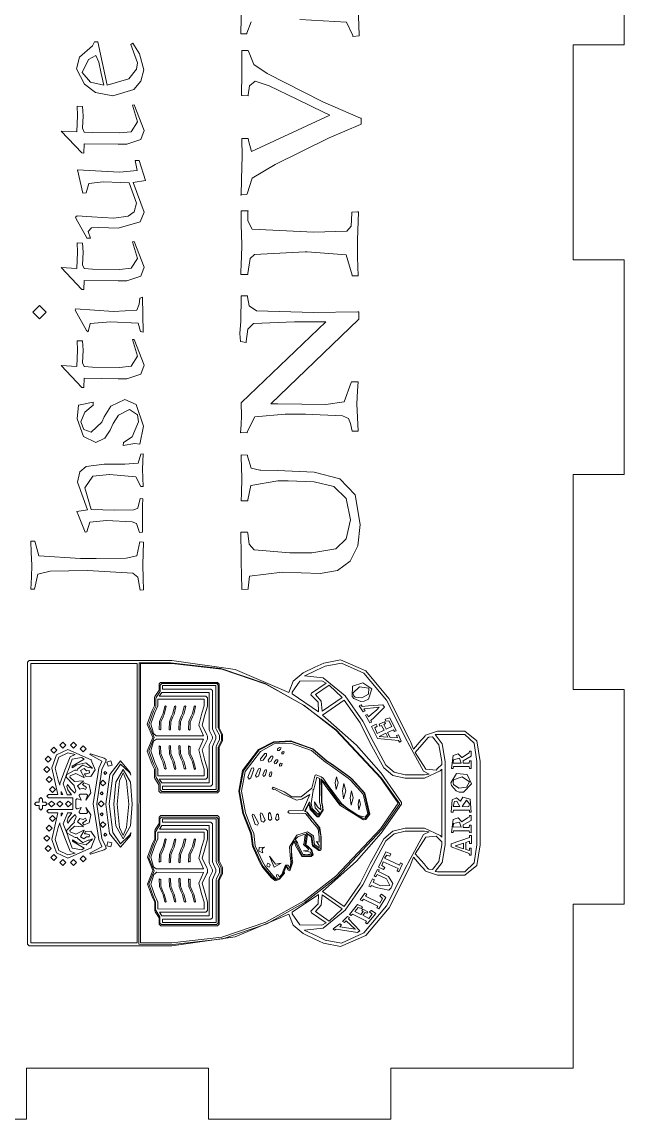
# Model space of a CAD drawing. Header units: millimetres. Extents: x 0 to 610, y 0 to 514.
# Drawn here: x 50.2 to 85.6, y 113.7 to 178.2 of the extents above; entities that cross this region are included whole.
import ezdxf

# ---------------------------------------------------------------- set-up
doc = ezdxf.new("R2010")
doc.units = ezdxf.units.MM
doc.header["$LTSCALE"] = 0.05
doc.layers.get('0').update_dxf_attribs({"plot": 0})
doc.layers.add('CUT', color=1, linetype='Continuous', lineweight=0)
doc.layers.add('ETCH', color=5, linetype='Continuous', lineweight=0)

# ---------------------------------------------------------------- blocks, each defined once
blk = doc.blocks.new('left_outer')
blk.add_lwpolyline([(45.857, 240), (35.143, 240), (35.143, 237), (24.429, 237), (24.429, 240), (13.714, 240), (13.714, 237), (3, 237), (3, 227.368), (0, 227.368), (0, 214.737), (3, 214.737), (3, 202.105), (0, 202.105), (0, 189.474), (3, 189.474), (3, 176.842), (0, 176.842), (0, 164.211)])

msp = doc.modelspace()

# ---------------------------------------------------------------- linework, layer by layer
at = {"layer": 'ETCH'}
for points in [[(66.541, 178.383), (69.303, 178.23), (69.66, 177.428), (69.666, 177.371), (70.048, 177.422), (70.042, 177.479), (69.94, 180.209)], [(63.137, 179.98), (63.086, 177.587), (63.086, 177.53), (63.429, 177.53), (63.436, 177.575), (63.684, 178.243)], [(55.22, 174.52), (56.499, 174.882), (56.945, 175.45), (57.008, 175.837), (56.613, 176.9), (56.734, 176.995), (57.131, 176.355), (57.371, 175.423), (57.208, 174.742), (56.786, 174.262), (55.557, 173.883), (54.537, 174.095), (53.88, 174.581), (53.425, 175.474), (53.591, 176.164), (54.354, 176.83), (54.475, 177.059), (54.666, 177.072), (55.22, 174.52), (55.22, 174.52)], [(54.876, 175.195), (54.723, 175.863), (54.558, 176.27), (54.114, 176.023), (53.756, 175.265), (54.242, 174.685), (55.028, 174.526), (54.876, 175.195), (54.876, 175.195)], [(63.143, 168.06), (63.442, 168.079), (63.449, 168.124), (63.743, 169.05), (65.097, 169.842), (68.241, 171.402), (68.272, 171.415), (70.118, 172.21), (70.163, 172.223), (70.163, 172.567), (70.124, 172.58), (67.897, 173.528), (64.639, 175.208), (63.85, 175.728), (63.525, 176.519), (63.518, 176.564), (63.143, 176.564), (63.143, 176.507), (63.143, 175.228), (63.111, 173.91), (63.162, 173.904), (63.519, 173.885), (63.512, 173.942), (63.581, 174.475), (63.926, 174.751), (64.683, 174.503), (64.74, 174.477), (66.376, 173.688), (67.935, 172.925), (68.324, 172.747), (63.703, 170.608), (63.544, 171.194), (63.519, 171.372), (63.143, 171.372), (63.15, 170.309), (63.143, 169.737), (63.092, 168.114), (63.086, 168.044), (63.143, 168.06), (63.143, 168.06)], [(53.877, 171.07), (53.846, 170.523), (53.725, 170.536), (52.515, 171.821), (53.438, 171.77), (53.477, 172.731), (53.464, 173.279), (53.775, 173.266), (53.807, 172.718), (53.775, 171.98), (53.872, 171.762), (54.361, 171.726), (55.945, 171.707), (56.629, 171.779), (57.002, 172.363), (56.709, 173.343), (56.811, 173.362), (57.39, 171.847), (57.192, 171.312), (56.378, 171.045), (55.869, 171.045), (53.877, 171.07), (53.877, 171.07)], [(54.024, 165.534), (53.394, 166.66), (53.356, 166.762), (53.451, 166.832), (54.323, 166.768), (55.608, 166.705), (56.46, 166.813), (56.805, 167.07), (56.945, 167.57), (56.518, 168.779), (56.022, 168.792), (54.978, 168.824), (54.143, 168.725), (53.985, 168.188), (53.794, 168.175), (53.482, 169.53), (55.945, 169.409), (56.989, 169.504), (56.868, 170.084), (57.097, 170.084), (57.472, 168.919), (56.753, 168.786), (57.39, 167.055), (57.155, 166.475), (55.875, 166.1), (54.729, 166.139), (54.3, 166.123), (54.099, 165.916), (54.233, 165.527), (54.023, 165.527), (54.023, 165.534), (54.024, 165.534)], [(63.143, 163.383), (63.487, 163.383), (63.487, 163.44), (63.63, 164.316), (63.888, 164.566), (66.859, 164.719), (66.981, 164.719), (69.271, 164.535), (69.628, 163.351), (69.634, 163.3), (69.985, 163.3), (69.946, 164.394), (69.946, 165.399), (69.997, 167.073), (69.934, 167.067), (69.61, 167.042), (69.61, 166.99), (69.567, 166.222), (69.311, 165.941), (67.376, 165.877), (63.742, 166.043), (63.502, 166.547), (63.5, 167.061), (63.506, 167.124), (63.099, 167.124), (63.099, 166.304), (63.131, 165.146), (63.112, 164.382), (63.099, 164.057), (63.08, 163.453), (63.08, 163.389), (63.144, 163.389), (63.144, 163.383), (63.143, 163.383)], [(53.877, 163.039), (53.846, 162.492), (53.725, 162.505), (52.515, 163.79), (53.438, 163.739), (53.477, 164.7), (53.464, 165.248), (53.775, 165.235), (53.807, 164.687), (53.775, 163.949), (53.872, 163.731), (54.361, 163.694), (55.945, 163.676), (56.629, 163.748), (57.002, 164.331), (56.709, 165.311), (56.811, 165.33), (57.39, 163.815), (57.192, 163.281), (56.378, 163.013), (55.869, 163.013), (53.877, 163.039), (53.877, 163.039)], [(57.186, 160.022), (57.034, 160.512), (55.424, 160.607), (54.215, 160.493), (54.1, 160.003), (53.998, 160.092), (53.33, 161.283), (53.349, 161.372), (55.589, 161.206), (56.958, 161.289), (57.111, 161.633), (57.142, 161.989), (57.289, 162.053), (57.34, 159.997), (57.186, 160.022), (57.186, 160.022)], [(63.029, 159.914), (63.08, 160.64), (63.099, 162.078), (63.099, 162.135), (63.468, 162.135), (63.468, 162.078), (63.564, 161.54), (64.009, 161.244), (67.357, 161.155), (69.959, 161.187), (70.023, 161.193), (70.029, 160.748), (70.004, 160.729), (64.849, 155.784), (65.25, 155.771), (68.088, 155.74), (69.165, 155.886), (69.577, 157.025), (69.584, 157.076), (69.915, 157.076), (69.978, 157.07), (69.94, 156.535), (69.908, 155.771), (69.978, 154.167), (69.666, 154.167), (69.621, 154.174), (69.526, 154.619), (69.42, 154.916), (69.055, 155.065), (66.879, 155.167), (65.689, 155.18), (63.911, 155.022), (63.461, 154.123), (63.455, 154.079), (63.124, 154.085), (63.06, 154.072), (63.099, 154.562), (63.112, 155.072), (63.099, 155.835), (63.117, 155.854), (68.082, 160.608), (66.243, 160.595), (63.823, 160.504), (63.49, 160.177), (63.398, 159.443), (63.398, 159.38), (63.054, 159.449), (63.029, 159.914), (63.029, 159.914)], [(50.848, 161.168), (51.243, 161.556), (51.638, 161.168), (51.243, 160.773), (50.848, 161.168), (50.848, 161.168)], [(53.877, 157.28), (53.846, 156.732), (53.725, 156.745), (52.515, 158.031), (53.438, 157.979), (53.477, 158.941), (53.464, 159.488), (53.775, 159.475), (53.807, 158.928), (53.775, 158.189), (53.872, 157.971), (54.361, 157.935), (55.945, 157.916), (56.629, 157.988), (57.002, 158.572), (56.709, 159.552), (56.811, 159.57), (57.39, 158.056), (57.192, 157.521), (56.378, 157.254), (55.869, 157.254), (53.877, 157.28), (53.877, 157.28)], [(56.181, 153.506), (56.684, 153.837), (57.072, 154.722), (56.998, 155.136), (56.524, 155.441), (55.882, 155.115), (55.569, 154.626), (55.398, 154.238), (55.084, 153.755), (54.545, 153.506), (53.829, 153.865), (53.457, 154.887), (53.527, 155.702), (54.393, 155.867), (54.393, 155.696), (53.899, 155.294), (53.673, 154.716), (53.839, 154.277), (54.272, 154.111), (54.901, 154.697), (55.048, 155.009), (55.445, 155.65), (56.257, 156.033), (56.925, 155.741), (57.351, 154.474), (57.142, 153.411), (56.849, 153.45), (56.168, 153.328), (56.181, 153.506), (56.181, 153.506)], [(55.646, 149.528), (56.792, 149.547), (57.03, 149.65), (57.167, 150.215), (57.32, 150.196), (57.301, 149.808), (57.289, 149.343), (57.289, 148.229), (57.123, 148.216), (56.948, 148.737), (56.696, 148.846), (55.182, 148.916), (54.205, 148.813), (54.017, 148.248), (53.928, 148.235), (53.533, 149.209), (53.431, 149.438), (54.068, 149.552), (53.482, 151.175), (53.619, 151.786), (53.978, 152.1), (55.048, 152.232), (56.257, 152.232), (57.039, 152.295), (57.192, 152.817), (57.345, 152.83), (57.294, 151.939), (57.345, 150.914), (57.199, 150.914), (56.906, 151.494), (55.353, 151.627), (54.384, 151.528), (53.915, 150.838), (54.277, 149.559), (55.646, 149.528), (55.646, 149.528)], [(63.086, 148.166), (63.086, 148.223), (63.481, 148.223), (63.487, 148.166), (63.58, 147.534), (63.871, 147.186), (65.969, 147.008), (67.248, 147.008), (68.664, 147.252), (69.274, 147.83), (69.526, 148.956), (69.275, 150.22), (68.551, 150.909), (67.4, 151.196), (65.867, 151.253), (65.263, 151.253), (63.672, 150.98), (63.5, 150.139), (63.5, 150.082), (63.156, 150.082), (63.099, 150.082), (63.112, 150.496), (63.131, 151.425), (63.106, 152.634), (63.099, 152.787), (63.481, 152.762), (63.481, 152.71), (63.682, 152.003), (64.207, 151.883), (64.251, 151.883), (65.244, 151.864), (67.389, 151.763), (68.907, 151.368), (69.809, 150.423), (70.107, 148.676), (69.955, 147.432), (69.506, 146.531), (68.767, 145.984), (67.745, 145.799), (65.512, 145.882), (63.596, 145.646), (63.52, 144.94), (63.52, 144.883), (63.144, 144.858), (63.138, 144.915), (63.106, 146.481), (63.1, 146.881), (63.086, 148.166), (63.086, 148.166)], [(54.571, 146.69), (56.346, 146.709), (56.971, 146.843), (57.148, 147.67), (57.352, 147.651), (57.333, 146.989), (57.32, 146.302), (57.333, 145.5), (57.352, 144.832), (57.161, 144.819), (57.02, 145.587), (56.722, 145.83), (54.055, 145.983), (51.866, 145.932), (51.149, 145.767), (50.943, 144.876), (50.733, 144.876), (50.765, 145.595), (50.784, 146.295), (50.752, 147.033), (50.733, 147.701), (50.963, 147.701), (51.205, 146.849), (53.661, 146.683), (54.571, 146.683), (54.571, 146.69), (54.571, 146.69)], [(67.955, 140.535), (67.439, 140.293), (66.752, 139.963), (66.159, 139.472), (65.905, 138.81), (62.753, 140.157), (59.032, 140.688), (50.638, 140.688), (50.542, 140.592), (50.542, 132.301), (50.542, 132.294), (50.542, 123.995), (50.638, 123.9), (59.032, 123.9), (62.755, 124.431), (65.905, 125.777), (66.159, 125.119), (66.751, 124.631), (67.439, 124.301), (67.948, 124.059), (68.936, 123.867), (70.43, 124.51), (71.803, 126.134), (73.033, 128.583), (73.064, 128.666), (73.242, 129.118), (73.694, 128.596), (73.816, 128.45), (73.905, 128.349), (73.912, 128.336), (73.95, 128.304), (74.644, 128.062), (76.254, 128.062), (76.95, 128.631), (77.151, 129.844), (77.151, 134.745), (76.95, 135.958), (76.254, 136.527), (74.644, 136.527), (73.95, 136.285), (73.912, 136.253), (73.905, 136.24), (73.816, 136.138), (73.695, 135.992), (73.243, 135.464), (73.059, 135.916), (73.027, 135.999), (71.792, 138.45), (70.424, 140.071), (68.939, 140.726), (67.955, 140.535), (67.955, 140.535)], [(50.733, 124.091), (50.733, 140.504), (56.983, 140.504), (56.983, 124.091), (50.733, 124.091), (50.733, 124.091)], [(57.078, 124.008), (57.097, 140.555), (58.949, 140.555), (61.896, 140.22), (64.509, 139.332), (66.775, 138.067), (68.68, 136.602), (71.354, 133.775), (72.422, 132.262), (71.374, 130.755), (68.744, 127.935), (66.863, 126.473), (64.617, 125.21), (62.018, 124.324), (59.076, 123.989), (57.078, 124.008), (57.078, 124.008)], [(57.173, 124.091), (57.173, 140.504), (59.025, 140.504), (61.965, 140.172), (64.559, 139.293), (66.797, 138.042), (68.671, 136.592), (71.285, 133.794), (72.326, 132.294), (71.285, 130.796), (68.671, 127.998), (66.797, 126.548), (64.559, 125.296), (61.965, 124.416), (59.025, 124.085), (57.173, 124.085), (57.173, 124.091), (57.173, 124.091)], [(70.315, 139.937), (71.653, 138.353), (72.861, 135.947), (72.893, 135.864), (73.828, 134.171), (74.165, 134), (73.885, 133.968), (72.74, 133.968), (72.096, 134.12), (71.612, 134.537), (70.856, 135.922), (70.264, 137.124), (69.221, 138.608), (67.929, 139.657), (66.828, 139.785), (66.841, 139.791), (67.522, 140.115), (68.037, 140.357), (68.992, 140.532), (70.315, 139.937), (70.315, 139.937)], [(58.269, 139.314), (58.269, 138.939), (58.026, 138.57), (58.026, 138.57), (58.001, 138.506), (58.001, 138.023), (57.868, 137.742), (57.582, 136.947), (57.906, 136.151), (57.582, 135.362), (57.868, 134.567), (58.001, 134.286), (58.001, 133.803), (58.026, 133.739), (58.262, 133.37), (58.262, 132.995), (58.357, 132.9), (61.705, 132.9), (61.8, 132.995), (61.8, 135.573), (61.998, 135.973), (61.998, 136.33), (61.8, 136.718), (61.8, 139.296), (61.705, 139.391), (58.357, 139.391), (58.269, 139.314), (58.269, 139.314)], [(66.542, 139.467), (67.852, 139.48), (68.1, 139.352), (67.241, 138.761), (67.203, 138.665), (67.273, 138.589), (67.63, 138.226), (67.655, 137.673), (66.096, 138.716), (66.102, 138.812), (66.102, 138.818), (66.542, 139.467), (66.542, 139.467)], [(69.647, 139.167), (69.629, 138.563), (69.73, 138.448), (70.144, 138.283), (70.335, 138.302), (70.589, 138.41), (70.78, 139.021), (70.264, 139.373), (69.647, 139.167), (69.647, 139.167), (69.647, 139.167)], [(58.332, 139.225), (58.332, 138.862), (58.103, 138.5), (58.103, 138.5), (58.084, 138.443), (58.084, 137.971), (57.951, 137.698), (57.677, 136.922), (57.989, 136.151), (57.677, 135.381), (57.951, 134.605), (58.084, 134.331), (58.084, 133.86), (58.109, 133.796), (58.338, 133.44), (58.338, 133.077), (58.434, 132.982), (61.66, 132.982), (61.756, 133.077), (61.756, 135.591), (61.947, 135.986), (61.947, 136.336), (61.756, 136.718), (61.756, 139.232), (61.66, 139.328), (58.434, 139.328), (58.332, 139.225), (58.332, 139.225)], [(58.427, 133.497), (58.287, 133.713), (61.024, 133.713), (61.119, 133.808), (61.119, 134.298), (60.973, 134.808), (60.801, 135.425), (61.082, 135.985), (61.113, 136.055), (61.113, 136.15), (61.113, 136.15), (61.113, 136.15), (61.113, 136.245), (61.082, 136.315), (60.801, 136.875), (60.973, 137.493), (61.119, 138.002), (61.119, 138.492), (61.024, 138.587), (58.287, 138.587), (58.427, 138.803), (61.209, 138.803), (61.209, 136.627), (61.24, 136.557), (61.418, 136.201), (61.418, 136.105), (61.24, 135.737), (61.209, 135.667), (61.209, 133.484), (58.427, 133.497), (58.427, 133.497)], [(61.616, 139.212), (61.616, 136.692), (61.654, 136.615), (61.82, 136.303), (61.82, 136.017), (61.654, 135.693), (61.622, 135.617), (61.622, 133.097), (58.472, 133.097), (58.472, 133.294), (61.31, 133.294), (61.405, 133.389), (61.405, 135.63), (61.615, 136.088), (61.615, 136.228), (61.411, 136.673), (61.411, 138.913), (61.316, 139.008), (58.465, 139.008), (58.465, 139.206), (61.616, 139.212), (61.616, 139.212)], [(67.865, 137.704), (67.808, 138.295), (67.478, 138.677), (68.28, 139.231), (69.043, 138.511), (67.865, 137.704), (67.865, 137.704)], [(70.608, 139.065), (70.592, 138.709), (70.194, 138.486), (69.8, 138.537), (69.73, 138.607), (69.673, 138.773), (70.055, 139.141), (70.608, 139.065), (70.608, 139.065), (70.608, 139.065)], [(58.103, 136.259), (57.946, 136.384), (57.779, 136.953), (58.026, 137.634), (58.198, 138.028), (58.198, 138.41), (60.922, 138.41), (60.922, 138.016), (60.794, 137.583), (60.61, 136.882), (60.884, 136.252), (58.103, 136.259), (58.103, 136.259)], [(74.796, 134.204), (74.904, 134.305), (74.904, 130.289), (74.796, 130.391), (73.886, 130.824), (72.74, 130.824), (72.02, 130.657), (71.482, 130.205), (70.678, 128.756), (70.092, 127.566), (69.163, 126.223), (67.891, 127.101), (69.878, 128.882), (71.325, 130.529), (72.53, 132.243), (72.53, 132.338), (71.327, 134.053), (69.879, 135.699), (67.891, 137.48), (69.163, 138.359), (70.092, 137.016), (70.678, 135.825), (71.482, 134.373), (72.02, 133.924), (72.74, 133.757), (73.886, 133.757), (74.796, 134.204), (74.796, 134.204)], [(70.214, 137.99), (70.15, 138.073), (70.049, 138.022), (70.284, 137.665), (70.386, 137.716), (70.309, 137.838), (71.086, 137.927), (71.219, 137.94), (71.225, 137.94), (71.086, 137.793), (70.748, 137.501), (70.596, 137.367), (70.513, 137.501), (70.405, 137.463), (70.659, 137.017), (70.767, 137.062), (70.723, 137.157), (70.92, 137.342), (71.346, 137.755), (71.525, 137.933), (71.435, 138.08), (70.583, 138.023), (70.214, 137.99), (70.214, 137.99), (70.214, 137.99)], [(58.37, 136.654), (58.383, 137.074), (58.504, 137.373), (58.581, 137.532), (58.695, 137.971), (58.65, 138.016), (58.606, 137.971), (58.504, 137.57), (58.428, 137.411), (58.3, 137.093), (58.287, 136.634), (58.338, 136.603), (58.37, 136.654), (58.37, 136.654)], [(58.949, 136.654), (58.962, 137.074), (59.083, 137.373), (59.16, 137.532), (59.268, 137.965), (59.23, 138.01), (59.185, 137.971), (59.083, 137.564), (59.007, 137.405), (58.88, 137.087), (58.867, 136.628), (58.918, 136.597), (58.949, 136.654), (58.949, 136.654)], [(59.522, 136.654), (59.535, 137.074), (59.656, 137.373), (59.732, 137.532), (59.84, 137.971), (59.802, 138.016), (59.757, 137.971), (59.656, 137.57), (59.579, 137.411), (59.452, 137.093), (59.439, 136.634), (59.49, 136.596), (59.522, 136.654), (59.522, 136.654)], [(60.235, 137.373), (60.311, 137.532), (60.42, 137.971), (60.375, 138.016), (60.33, 137.971), (60.229, 137.57), (60.152, 137.411), (60.025, 137.093), (60.012, 136.634), (60.063, 136.596), (60.095, 136.647), (60.108, 137.067), (60.235, 137.373), (60.235, 137.373)], [(71.607, 137.112), (71.792, 137.137), (71.97, 136.806), (71.626, 136.654), (71.499, 136.927), (71.588, 136.979), (71.531, 137.087), (71.207, 136.94), (71.258, 136.832), (71.359, 136.858), (71.519, 136.59), (71.105, 136.399), (70.952, 136.718), (71.099, 136.832), (71.035, 136.94), (70.768, 136.807), (71.124, 136.094), (72.346, 135.986), (72.403, 135.891), (72.512, 135.936), (72.346, 136.311), (72.238, 136.266), (72.289, 136.139), (71.856, 136.152), (71.71, 136.457), (72.066, 136.617), (72.123, 136.502), (72.225, 136.553), (71.849, 137.317), (71.563, 137.234), (71.607, 137.112), (71.607, 137.112), (71.607, 137.112)], [(71.728, 136.17), (71.728, 136.17), (71.213, 136.215), (71.207, 136.221), (71.614, 136.412), (71.728, 136.17), (71.728, 136.17), (71.728, 136.17)], [(73.861, 135.883), (73.975, 136.023), (74.103, 136.157), (74.109, 136.163), (74.128, 136.176), (74.351, 136.195), (74.732, 135.727), (74.898, 134.744), (74.898, 134.744), (74.898, 134.744), (74.898, 134.572), (74.65, 134.33), (74.567, 134.241), (74.567, 134.241), (73.956, 134.304), (73.332, 135.284), (73.861, 135.883), (73.861, 135.883)], [(74.509, 136.329), (74.649, 136.335), (76.259, 136.335), (76.802, 135.817), (76.959, 134.751), (76.959, 129.85), (76.802, 128.783), (76.259, 128.265), (74.649, 128.265), (74.509, 128.272), (74.916, 128.815), (75.095, 129.85), (75.095, 134.751), (75.095, 134.751), (74.921, 135.786), (74.509, 136.329), (74.509, 136.329)], [(52.267, 135.406), (52.089, 135.584), (51.911, 135.406), (52.089, 135.235), (52.267, 135.406), (52.267, 135.406)], [(52.795, 135.712), (52.617, 135.89), (52.445, 135.712), (52.617, 135.534), (52.795, 135.712), (52.795, 135.712)], [(53.062, 135.705), (53.24, 135.527), (53.418, 135.705), (53.24, 135.883), (53.062, 135.705), (53.062, 135.705)], [(53.635, 135.483), (53.807, 135.305), (53.985, 135.483), (53.807, 135.661), (53.635, 135.483), (53.635, 135.483)], [(58.198, 133.91), (58.198, 134.292), (58.026, 134.687), (57.779, 135.368), (57.949, 135.937), (58.129, 136.062), (60.884, 136.062), (60.61, 135.426), (60.795, 134.732), (60.922, 134.299), (60.922, 133.904), (58.198, 133.91), (58.198, 133.91)], [(58.688, 134.331), (58.573, 134.764), (58.497, 134.923), (58.376, 135.222), (58.363, 135.642), (58.312, 135.61), (58.28, 135.661), (58.293, 135.203), (58.421, 134.885), (58.497, 134.732), (58.599, 134.325), (58.643, 134.286), (58.688, 134.331), (58.688, 134.331)], [(59.267, 134.331), (59.159, 134.764), (59.083, 134.923), (58.962, 135.222), (58.949, 135.642), (58.917, 135.693), (58.866, 135.661), (58.879, 135.203), (59.006, 134.885), (59.083, 134.725), (59.185, 134.318), (59.229, 134.28), (59.267, 134.331), (59.267, 134.331)], [(59.84, 134.331), (59.732, 134.764), (59.656, 134.923), (59.535, 135.222), (59.522, 135.642), (59.49, 135.693), (59.439, 135.661), (59.452, 135.203), (59.579, 134.885), (59.656, 134.732), (59.757, 134.325), (59.802, 134.286), (59.84, 134.331), (59.84, 134.331)], [(60.305, 134.764), (60.229, 134.923), (60.108, 135.222), (60.095, 135.642), (60.043, 135.61), (60.012, 135.661), (60.025, 135.203), (60.152, 134.885), (60.229, 134.725), (60.33, 134.318), (60.375, 134.28), (60.42, 134.325), (60.305, 134.764), (60.305, 134.764)], [(64.117, 135.451), (63.187, 134.217), (62.954, 133.003), (63.194, 131.696), (63.582, 130.697), (63.677, 130.493), (63.709, 130.225), (63.766, 129.761), (64.205, 128.806), (64.358, 128.526), (64.873, 127.928), (65.089, 127.743), (65.14, 127.737), (65.35, 127.826), (65.643, 128.183), (65.624, 128.272), (65.726, 128.526), (65.757, 128.526), (65.872, 128.361), (65.955, 128.316), (66.133, 128.851), (66.126, 128.889), (66.107, 129.022), (66.05, 129.697), (66.197, 130.027), (66.28, 129.932), (66.305, 129.799), (66.667, 129.169), (67.215, 129.163), (67.342, 129.258), (67.247, 129.538), (67.012, 129.774), (66.897, 129.85), (66.916, 129.895), (66.992, 130.467), (67.208, 130.308), (67.253, 130.003), (67.291, 129.78), (67.673, 129.506), (67.743, 129.506), (67.781, 129.525), (67.813, 129.582), (67.813, 130.218), (67.813, 130.301), (67.718, 130.849), (67.641, 130.944), (67.368, 131.281), (67.094, 131.618), (66.979, 131.765), (66.858, 131.828), (67.075, 132.235), (67.151, 131.917), (67.571, 131.484), (67.609, 131.484), (67.666, 131.484), (67.914, 131.891), (67.876, 132.177), (67.838, 132.355), (67.838, 133.622), (68.042, 133.336), (68.894, 132.178), (70.288, 131.319), (70.428, 131.338), (70.67, 131.65), (70.378, 132.888), (69.613, 133.731), (69.48, 133.852), (68.417, 134.603), (68.156, 134.768), (67.318, 135.491), (66.018, 135.952), (64.999, 135.907), (64.117, 135.451), (64.117, 135.451)], [(64.149, 135.406), (63.231, 134.193), (63.001, 132.999), (63.238, 131.709), (63.62, 130.722), (63.716, 130.525), (63.747, 130.258), (63.804, 129.799), (64.243, 128.858), (64.396, 128.577), (64.905, 127.986), (65.122, 127.808), (65.173, 127.801), (65.382, 127.891), (65.599, 128.221), (65.58, 128.311), (65.733, 128.597), (65.764, 128.597), (65.892, 128.444), (65.955, 128.393), (66.083, 128.915), (66.076, 128.953), (66.057, 129.086), (66.051, 129.754), (66.197, 130.079), (66.325, 130.015), (66.35, 129.882), (66.669, 129.239), (67.21, 129.232), (67.305, 129.322), (67.184, 129.583), (66.968, 129.767), (66.853, 129.844), (66.872, 129.895), (66.935, 130.531), (67.26, 130.353), (67.304, 130.054), (67.342, 129.831), (67.654, 129.589), (67.724, 129.589), (67.763, 129.608), (67.794, 129.665), (67.794, 130.289), (67.794, 130.372), (67.667, 130.893), (67.59, 130.989), (67.336, 131.307), (67.069, 131.613), (66.954, 131.759), (66.821, 131.829), (67.12, 132.376), (67.203, 131.988), (67.565, 131.549), (67.61, 131.53), (67.648, 131.524), (67.896, 131.925), (67.858, 132.205), (67.82, 132.383), (67.794, 133.732), (68.062, 133.446), (68.882, 132.288), (70.206, 131.429), (70.365, 131.384), (70.601, 131.69), (70.326, 132.899), (69.583, 133.726), (69.455, 133.847), (68.405, 134.585), (68.151, 134.751), (67.324, 135.462), (66.038, 135.915), (65.024, 135.859), (64.149, 135.406), (64.149, 135.406)], [(66.007, 135.833), (67.242, 135.396), (68.056, 134.707), (68.355, 134.503), (69.399, 133.771), (69.532, 133.643), (70.272, 132.828), (70.544, 131.67), (70.398, 131.473), (69.778, 131.625), (69.01, 132.268), (68.164, 133.42), (67.916, 133.764), (67.833, 133.834), (67.808, 133.847), (67.509, 133.955), (67.458, 133.942), (67.432, 133.891), (67.254, 133.172), (66.624, 132.663), (66.074, 132.67), (65.638, 132.955), (64.989, 133.241), (64.932, 133.165), (65.002, 133.108), (65.008, 133.108), (65.059, 133.114), (65.556, 132.847), (66.358, 132.478), (66.67, 132.535), (67.134, 132.802), (66.753, 131.905), (66.746, 131.867), (65.906, 131.848), (65.849, 131.772), (65.925, 131.715), (66.887, 131.683), (66.995, 131.55), (67.275, 131.206), (67.549, 130.875), (67.631, 130.774), (67.695, 130.322), (67.695, 130.232), (67.695, 130.01), (67.529, 130.035), (67.695, 129.806), (67.695, 129.673), (67.415, 129.87), (67.402, 130.01), (67.345, 130.379), (67.001, 130.614), (66.371, 130.417), (65.945, 129.723), (66.002, 128.997), (66.02, 128.889), (66.027, 128.832), (65.982, 128.489), (65.842, 128.641), (65.709, 128.648), (65.531, 128.228), (65.544, 128.177), (65.353, 127.948), (65.283, 128.075), (65.194, 128.1), (65.169, 128.011), (65.238, 127.878), (65.148, 127.865), (65.008, 127.998), (64.97, 128.036), (64.505, 128.584), (64.352, 128.864), (63.926, 129.781), (63.837, 130.525), (63.729, 130.754), (63.347, 131.728), (63.116, 132.993), (63.34, 134.159), (64.231, 135.342), (65.041, 135.779), (66.007, 135.833), (66.007, 135.833)], [(65.421, 135.463), (65.446, 135.553), (65.357, 135.571), (65.23, 135.489), (65.23, 135.387), (65.331, 135.387), (65.421, 135.463), (65.421, 135.463)], [(51.936, 134.885), (51.758, 135.056), (51.58, 134.885), (51.758, 134.707), (51.936, 134.885), (51.936, 134.885)], [(54.278, 129.678), (54.278, 129.678), (54.291, 129.685), (54.284, 129.685), (54.507, 130.271), (54.265, 130.646), (53.947, 130.627), (53.896, 130.5), (53.997, 130.487), (54.188, 130.43), (54.169, 130.309), (54.01, 130.315), (53.856, 130.19), (53.653, 130.309), (53.87, 130.684), (53.857, 130.716), (53.386, 130.468), (53.042, 130.608), (53.029, 130.697), (53.29, 130.952), (53.818, 130.907), (53.818, 130.945), (53.474, 131.206), (53.616, 131.395), (53.805, 131.339), (53.938, 131.409), (54.008, 131.301), (53.856, 131.174), (53.766, 131.123), (53.861, 131.027), (54.16, 131.136), (54.25, 131.613), (53.97, 132.033), (54.071, 131.772), (54.071, 131.753), (54.008, 131.696), (53.626, 131.696), (53.569, 131.753), (53.575, 131.778), (53.683, 132.046), (53.467, 131.969), (53.442, 131.963), (53.378, 132.026), (53.378, 132.255), (53.378, 132.484), (53.442, 132.548), (53.467, 132.541), (53.683, 132.465), (53.575, 132.739), (53.569, 132.764), (53.626, 132.828), (54.008, 132.828), (54.071, 132.764), (54.071, 132.745), (53.97, 132.478), (54.25, 132.898), (54.16, 133.375), (53.861, 133.483), (53.766, 133.388), (53.856, 133.337), (54.008, 133.21), (53.938, 133.108), (53.805, 133.178), (53.616, 133.123), (53.474, 133.311), (53.818, 133.572), (53.818, 133.61), (53.29, 133.566), (53.029, 133.82), (53.042, 133.909), (53.386, 134.049), (53.857, 133.801), (53.87, 133.833), (53.653, 134.208), (53.858, 134.329), (54.01, 134.202), (54.169, 134.208), (54.188, 134.087), (53.997, 134.03), (53.896, 134.017), (53.947, 133.89), (54.265, 133.871), (54.507, 134.247), (54.284, 134.832), (54.291, 134.832), (54.278, 134.839), (54.272, 134.839), (52.897, 135.456), (52.234, 135.147), (51.968, 134.375), (52.152, 133.598), (52.312, 132.803), (51.764, 132.803), (51.669, 132.708), (51.764, 132.613), (53.196, 132.613), (53.196, 131.925), (51.764, 131.925), (51.669, 131.83), (51.764, 131.735), (52.312, 131.735), (52.152, 130.946), (51.974, 130.15), (52.241, 129.375), (52.903, 129.062), (54.278, 129.678), (54.278, 129.678)], [(52.337, 133.656), (52.165, 134.362), (52.377, 134.999), (52.903, 135.253), (53.33, 135.158), (53.037, 135.024), (52.725, 134.242), (52.433, 133.44), (52.439, 133.357), (52.337, 133.656), (52.337, 133.656)], [(52.871, 132.804), (52.623, 133.44), (52.884, 134.134), (52.923, 134.217), (53.158, 134.879), (53.712, 134.98), (53.718, 134.98), (53.864, 134.885), (53.164, 134.465), (53.164, 134.376), (53.439, 134.552), (53.966, 134.675), (54.329, 134.369), (54.329, 134.331), (54.163, 134.407), (54.106, 134.401), (54.093, 134.395), (53.8, 134.528), (53.762, 134.528), (53.47, 134.286), (53.451, 134.222), (53.413, 134.235), (53.323, 134.242), (52.846, 133.981), (52.814, 133.822), (53.241, 133.37), (53.279, 133.363), (53.273, 133.294), (53.381, 133.013), (53.317, 132.88), (53.075, 133.116), (52.891, 133.396), (52.853, 133.275), (52.904, 133.077), (53.114, 132.791), (52.866, 132.791), (52.871, 132.804), (52.871, 132.804)], [(54.208, 135.158), (54.902, 134.769), (54.915, 134.763), (54.908, 134.75), (54.724, 134.349), (54.405, 132.255), (54.405, 132.249), (54.724, 130.155), (54.908, 129.754), (54.915, 129.741), (54.902, 129.735), (54.208, 129.346), (54.246, 129.289), (55.035, 129.557), (55.156, 129.627), (55.15, 129.722), (54.902, 130.218), (54.603, 132.242), (54.603, 132.249), (54.902, 134.279), (55.15, 134.775), (55.156, 134.865), (55.035, 134.935), (54.246, 135.202), (54.208, 135.158), (54.208, 135.158)], [(64.492, 135.215), (64.231, 134.91), (64.263, 134.776), (64.397, 134.815), (64.6, 135.107), (64.6, 135.222), (64.492, 135.215), (64.492, 135.215)], [(64.683, 134.827), (64.721, 134.712), (64.842, 134.751), (64.97, 134.954), (64.963, 135.056), (64.862, 135.05), (64.683, 134.827), (64.683, 134.827)], [(65.046, 134.7), (65.071, 134.605), (65.166, 134.63), (65.256, 134.758), (65.256, 134.847), (65.166, 134.847), (65.046, 134.7), (65.046, 134.7)], [(65.492, 135.279), (65.492, 135.19), (65.581, 135.19), (65.619, 135.234), (65.638, 135.311), (65.562, 135.329), (65.492, 135.279), (65.492, 135.279)], [(76.412, 135.19), (76.1, 134.974), (76.087, 134.974), (75.862, 135.193), (75.559, 135.107), (75.464, 134.337), (75.572, 134.331), (75.572, 134.331), (75.578, 134.445), (76.514, 134.445), (76.52, 134.331), (76.628, 134.331), (76.635, 134.331), (76.635, 134.776), (76.52, 134.776), (76.514, 134.648), (76.157, 134.648), (76.164, 134.795), (76.628, 135.062), (76.635, 135.355), (76.52, 135.355), (76.514, 135.246), (76.412, 135.19), (76.412, 135.19), (76.412, 135.19)], [(76.037, 134.655), (75.566, 134.655), (75.578, 134.846), (75.947, 134.942), (76.037, 134.655), (76.037, 134.655), (76.037, 134.655)], [(51.853, 134.28), (51.675, 134.452), (51.497, 134.28), (51.675, 134.102), (51.853, 134.28), (51.853, 134.28)], [(55.15, 132.243), (55.365, 130.51), (55.997, 129.704), (56.588, 130.398), (56.613, 130.576), (56.537, 130.423), (55.996, 129.901), (55.557, 130.572), (55.347, 132.249), (55.557, 133.927), (55.996, 134.598), (56.537, 134.095), (56.607, 133.949), (56.582, 134.108), (55.996, 134.795), (55.368, 133.975), (55.15, 132.243), (55.15, 132.243)], [(55.201, 134.712), (55.271, 134.477), (55.507, 134.54), (55.437, 134.776), (55.201, 134.712), (55.201, 134.712)], [(56.155, 134.274), (55.725, 133.521), (55.614, 132.244), (55.725, 130.963), (56.155, 130.207), (56.586, 130.961), (56.696, 132.244), (56.586, 133.521), (56.155, 134.274), (56.155, 134.274)], [(63.493, 133.822), (63.563, 133.707), (63.677, 133.777), (63.855, 134.274), (63.824, 134.382), (63.716, 134.35), (63.493, 133.822), (63.493, 133.822)], [(63.945, 133.93), (64.009, 133.822), (64.117, 133.885), (64.244, 134.261), (64.213, 134.356), (64.117, 134.324), (63.945, 133.93), (63.945, 133.93)], [(64.371, 133.955), (64.422, 133.866), (64.512, 133.917), (64.595, 134.178), (64.569, 134.267), (64.486, 134.242), (64.371, 133.955), (64.371, 133.955)], [(65.345, 134.56), (65.358, 134.47), (65.448, 134.483), (65.499, 134.553), (65.505, 134.636), (65.422, 134.643), (65.345, 134.56), (65.345, 134.56)], [(51.987, 133.688), (51.809, 133.866), (51.631, 133.688), (51.809, 133.51), (51.987, 133.688), (51.987, 133.688)], [(54.972, 133.65), (54.8, 133.478), (54.972, 133.306), (55.143, 133.478), (54.972, 133.65), (54.972, 133.65)], [(55.112, 134.159), (55.022, 134.07), (55.112, 133.98), (55.201, 134.07), (55.112, 134.159), (55.112, 134.159)], [(56.499, 132.243), (56.365, 130.868), (56.155, 130.404), (55.945, 130.868), (55.811, 132.243), (55.945, 133.618), (56.155, 134.082), (56.365, 133.616), (56.499, 132.243), (56.499, 132.243)], [(64.747, 133.93), (64.791, 133.853), (64.868, 133.898), (64.912, 134.07), (64.887, 134.146), (64.811, 134.121), (64.747, 133.93), (64.747, 133.93)], [(67.713, 132.352), (67.757, 132.154), (67.795, 131.932), (67.789, 131.906), (67.598, 132.072), (67.42, 132.365), (67.452, 132.014), (67.7, 131.741), (67.623, 131.633), (67.28, 131.989), (67.216, 132.275), (67.331, 133.046), (67.324, 133.052), (67.369, 133.122), (67.553, 133.816), (67.706, 133.752), (67.713, 132.352), (67.713, 132.352)], [(68.636, 133.484), (68.693, 133.103), (68.814, 133.484), (68.712, 133.847), (68.636, 133.484), (68.636, 133.484)], [(75.439, 133.49), (75.47, 133.338), (75.744, 133.013), (75.922, 132.95), (76.183, 132.95), (76.654, 133.433), (76.4, 133.974), (75.769, 134.038), (75.439, 133.49), (75.439, 133.49), (75.439, 133.49)], [(76.533, 133.554), (76.344, 133.231), (75.897, 133.185), (75.585, 133.395), (75.56, 133.49), (75.591, 133.668), (76.1, 133.853), (76.533, 133.554), (76.533, 133.554), (76.533, 133.554)], [(52.172, 133.109), (52, 133.281), (51.822, 133.109), (52, 132.931), (52.172, 133.109), (52.172, 133.109)], [(52.515, 132.797), (52.515, 132.975), (52.617, 132.797), (52.515, 132.797), (52.515, 132.797)], [(54.901, 132.956), (54.812, 132.867), (54.901, 132.778), (54.991, 132.867), (54.901, 132.956), (54.901, 132.956)], [(69.068, 133.013), (69.125, 132.549), (69.246, 133.013), (69.144, 133.446), (69.068, 133.013), (69.068, 133.013)], [(69.513, 132.606), (69.57, 132.173), (69.685, 132.606), (69.583, 133.013), (69.513, 132.606), (69.513, 132.606)], [(51.408, 131.976), (51.408, 132.16), (51.599, 132.16), (51.694, 132.255), (51.599, 132.351), (51.408, 132.351), (51.408, 132.535), (51.313, 132.63), (51.218, 132.535), (51.218, 132.351), (51.04, 132.351), (50.944, 132.255), (51.04, 132.16), (51.218, 132.16), (51.218, 131.976), (51.313, 131.881), (51.408, 131.976), (51.408, 131.976)], [(51.777, 132.249), (51.955, 132.071), (52.133, 132.249), (51.955, 132.421), (51.777, 132.249), (51.777, 132.249)], [(52.267, 132.249), (52.438, 132.071), (52.616, 132.249), (52.438, 132.421), (52.267, 132.249), (52.267, 132.249)], [(52.763, 132.249), (52.935, 132.071), (53.113, 132.249), (52.935, 132.421), (52.763, 132.249), (52.763, 132.249)], [(53.4, 132.256), (53.4, 132.256), (53.4, 132.256), (53.4, 132.256)], [(54.87, 132.428), (54.698, 132.257), (54.87, 132.085), (55.041, 132.257), (54.87, 132.428), (54.87, 132.428)], [(69.978, 132.231), (70.023, 131.906), (70.124, 132.231), (70.042, 132.53), (69.978, 132.231), (69.978, 132.231)], [(76.005, 132.422), (76.005, 132.415), (75.992, 132.415), (75.769, 132.618), (75.509, 132.492), (75.457, 131.766), (75.572, 131.766), (75.578, 131.887), (76.52, 131.887), (76.527, 131.766), (76.635, 131.759), (76.565, 132.53), (76.145, 132.651), (76.005, 132.422), (76.005, 132.422), (76.005, 132.422)], [(75.566, 132.103), (75.648, 132.389), (75.782, 132.421), (75.966, 132.103), (75.566, 132.103), (75.566, 132.103), (75.566, 132.103)], [(76.361, 132.472), (76.52, 132.256), (76.495, 132.103), (76.4, 132.09), (76.088, 132.097), (76.361, 132.472), (76.361, 132.472), (76.361, 132.472)], [(52.515, 131.715), (52.617, 131.715), (52.515, 131.537), (52.515, 131.715), (52.515, 131.715)], [(53.393, 131.499), (53.285, 131.218), (53.292, 131.155), (53.253, 131.148), (52.827, 130.697), (52.859, 130.537), (53.336, 130.277), (53.425, 130.283), (53.463, 130.296), (53.482, 130.232), (53.774, 129.99), (53.813, 129.99), (54.105, 130.124), (54.118, 130.117), (54.175, 130.111), (54.341, 130.194), (54.341, 130.156), (53.978, 129.85), (53.449, 129.971), (53.176, 130.149), (53.176, 130.06), (53.877, 129.64), (53.73, 129.544), (53.724, 129.544), (53.17, 129.64), (52.935, 130.302), (52.897, 130.385), (52.636, 131.079), (52.884, 131.715), (52.89, 131.721), (53.138, 131.721), (52.928, 131.435), (52.877, 131.238), (52.916, 131.117), (53.1, 131.397), (53.342, 131.633), (53.393, 131.499), (53.393, 131.499)], [(54.901, 131.734), (54.812, 131.645), (54.901, 131.556), (54.991, 131.645), (54.901, 131.734), (54.901, 131.734)], [(63.773, 131.645), (63.748, 131.569), (63.926, 131.034), (64.066, 130.996), (64.129, 131.129), (63.855, 131.632), (63.773, 131.645), (63.773, 131.645)], [(64.333, 131.696), (64.257, 131.728), (64.219, 131.651), (64.282, 131.238), (64.415, 131.174), (64.505, 131.295), (64.333, 131.696), (64.333, 131.696)], [(64.715, 131.671), (64.702, 131.346), (64.81, 131.27), (64.905, 131.365), (64.835, 131.696), (64.759, 131.741), (64.715, 131.671), (64.715, 131.671)], [(65.186, 131.607), (65.129, 131.365), (65.218, 131.282), (65.314, 131.358), (65.295, 131.613), (65.238, 131.664), (65.186, 131.607), (65.186, 131.607)], [(51.987, 130.824), (51.809, 131.002), (51.631, 130.824), (51.809, 130.646), (51.987, 130.824), (51.987, 130.824)], [(52.172, 131.403), (52, 131.575), (51.822, 131.403), (52, 131.225), (52.172, 131.403), (52.172, 131.403)], [(52.165, 130.15), (52.337, 130.856), (52.438, 131.148), (52.432, 131.066), (52.725, 130.264), (53.037, 129.481), (53.329, 129.348), (52.903, 129.252), (52.377, 129.512), (52.165, 130.15), (52.165, 130.15)], [(54.972, 131.206), (54.8, 131.034), (54.972, 130.863), (55.143, 131.034), (54.972, 131.206), (54.972, 131.206)], [(58.274, 131.48), (58.274, 131.104), (58.039, 130.742), (58.014, 130.678), (58.014, 130.195), (57.88, 129.915), (57.594, 129.119), (57.912, 128.33), (57.594, 127.541), (57.88, 126.745), (58.014, 126.465), (58.014, 125.981), (58.039, 125.911), (58.274, 125.549), (58.274, 125.173), (58.37, 125.077), (61.717, 125.077), (61.813, 125.173), (61.813, 127.75), (62.01, 128.151), (62.01, 128.507), (61.813, 128.896), (61.813, 131.473), (61.717, 131.569), (58.37, 131.569), (58.274, 131.48), (58.274, 131.48)], [(58.326, 131.384), (58.326, 131.022), (58.096, 130.665), (58.071, 130.601), (58.071, 130.137), (57.938, 129.863), (57.664, 129.087), (57.976, 128.317), (57.664, 127.546), (57.938, 126.776), (58.071, 126.502), (58.071, 126.032), (58.096, 125.969), (58.326, 125.619), (58.326, 125.249), (58.421, 125.154), (61.647, 125.154), (61.743, 125.249), (61.743, 127.757), (61.934, 128.145), (61.934, 128.489), (61.743, 128.871), (61.743, 131.378), (61.647, 131.473), (58.421, 131.473), (58.326, 131.384), (58.326, 131.384)], [(58.434, 125.669), (58.294, 125.885), (61.031, 125.885), (61.126, 125.98), (61.126, 126.47), (60.979, 126.98), (60.808, 127.597), (61.088, 128.157), (61.119, 128.228), (61.119, 128.323), (61.119, 128.323), (61.119, 128.323), (61.119, 128.418), (61.088, 128.495), (60.807, 129.054), (60.979, 129.672), (61.125, 130.181), (61.125, 130.671), (61.03, 130.767), (58.293, 130.767), (58.433, 130.983), (61.214, 130.983), (61.214, 128.807), (61.246, 128.737), (61.424, 128.38), (61.424, 128.285), (61.246, 127.916), (61.214, 127.846), (61.214, 125.67), (58.434, 125.669), (58.434, 125.669)], [(61.622, 131.384), (61.622, 128.864), (61.654, 128.788), (61.82, 128.476), (61.82, 128.19), (61.654, 127.865), (61.622, 127.789), (61.622, 125.269), (58.472, 125.269), (58.472, 125.466), (61.31, 125.466), (61.405, 125.562), (61.405, 127.802), (61.615, 128.26), (61.615, 128.393), (61.411, 128.838), (61.411, 131.079), (61.316, 131.174), (58.478, 131.174), (58.478, 131.371), (61.622, 131.384), (61.622, 131.384)], [(76.412, 131.429), (76.1, 131.212), (76.087, 131.206), (75.862, 131.426), (75.559, 131.339), (75.464, 130.569), (75.572, 130.563), (75.572, 130.563), (75.578, 130.677), (76.514, 130.677), (76.52, 130.563), (76.628, 130.556), (76.635, 130.556), (76.635, 131.002), (76.52, 131.002), (76.514, 130.868), (76.157, 130.868), (76.164, 131.014), (76.628, 131.282), (76.635, 131.574), (76.52, 131.574), (76.514, 131.466), (76.412, 131.429), (76.412, 131.429), (76.412, 131.429)], [(76.037, 130.894), (75.566, 130.901), (75.578, 131.091), (75.947, 131.187), (76.037, 130.894), (76.037, 130.894), (76.037, 130.894)], [(51.853, 130.232), (51.675, 130.404), (51.497, 130.232), (51.675, 130.054), (51.853, 130.232), (51.853, 130.232)], [(55.112, 130.532), (55.022, 130.442), (55.112, 130.353), (55.201, 130.442), (55.112, 130.532), (55.112, 130.532)], [(58.109, 128.431), (57.952, 128.556), (57.785, 129.125), (58.033, 129.806), (58.204, 130.201), (58.204, 130.583), (60.928, 130.583), (60.928, 130.188), (60.795, 129.755), (60.61, 129.061), (60.884, 128.431), (58.109, 128.431), (58.109, 128.431)], [(66.859, 130.449), (66.802, 129.959), (66.771, 129.857), (67, 129.647), (67.089, 129.552), (66.975, 129.514), (66.765, 129.495), (67.179, 129.412), (67.217, 129.317), (66.969, 129.254), (66.733, 129.305), (66.453, 129.826), (66.415, 129.986), (66.281, 130.151), (66.428, 130.317), (66.848, 130.47), (66.859, 130.449), (66.859, 130.449)], [(72.893, 128.743), (72.861, 128.66), (71.653, 126.252), (70.315, 124.67), (68.992, 124.072), (68.037, 124.243), (67.522, 124.485), (66.841, 124.81), (66.828, 124.822), (67.929, 124.95), (69.223, 126.002), (70.264, 127.489), (70.856, 128.692), (71.616, 130.082), (72.1, 130.5), (72.74, 130.652), (73.885, 130.652), (74.165, 130.62), (73.828, 130.449), (72.893, 128.743), (72.893, 128.743)], [(74.134, 128.418), (74.115, 128.437), (74.102, 128.443), (73.975, 128.577), (73.853, 128.723), (73.332, 129.315), (73.956, 130.295), (74.567, 130.358), (74.567, 130.358), (74.65, 130.269), (74.898, 130.027), (74.898, 129.855), (74.731, 128.874), (74.35, 128.404), (74.134, 128.418), (74.134, 128.418)], [(75.445, 129.901), (75.452, 129.735), (76.508, 129.335), (76.521, 129.233), (76.635, 129.233), (76.635, 129.647), (76.521, 129.647), (76.521, 129.513), (76.311, 129.577), (76.305, 129.977), (76.521, 130.054), (76.527, 129.933), (76.642, 129.933), (76.642, 130.385), (76.527, 130.385), (76.527, 130.283), (75.445, 129.901), (75.445, 129.901), (75.445, 129.901)], [(51.936, 129.628), (51.758, 129.806), (51.58, 129.628), (51.758, 129.456), (51.936, 129.628), (51.936, 129.628)], [(55.5, 129.959), (55.264, 130.029), (55.195, 129.793), (55.43, 129.723), (55.5, 129.959), (55.5, 129.959)], [(58.319, 128.871), (58.37, 128.839), (58.383, 129.259), (58.504, 129.558), (58.581, 129.717), (58.695, 130.156), (58.65, 130.201), (58.606, 130.163), (58.504, 129.755), (58.428, 129.603), (58.3, 129.284), (58.287, 128.826), (58.319, 128.871), (58.319, 128.871)], [(58.949, 128.838), (58.962, 129.258), (59.083, 129.557), (59.16, 129.717), (59.268, 130.156), (59.23, 130.2), (59.185, 130.162), (59.083, 129.755), (59.007, 129.596), (58.88, 129.277), (58.867, 128.819), (58.918, 128.787), (58.949, 128.838), (58.949, 128.838)], [(59.535, 129.258), (59.656, 129.557), (59.732, 129.717), (59.84, 130.156), (59.802, 130.2), (59.757, 130.162), (59.656, 129.755), (59.579, 129.602), (59.452, 129.284), (59.439, 128.825), (59.49, 128.794), (59.522, 128.845), (59.535, 129.258), (59.535, 129.258)], [(60.235, 129.557), (60.311, 129.717), (60.42, 130.156), (60.375, 130.2), (60.33, 130.162), (60.229, 129.755), (60.152, 129.596), (60.025, 129.277), (60.012, 128.819), (60.043, 128.87), (60.095, 128.838), (60.108, 129.258), (60.235, 129.557), (60.235, 129.557)], [(64.162, 129.685), (64.149, 129.475), (64.378, 129.373), (64.327, 129.513), (64.327, 129.596), (64.384, 129.641), (64.479, 129.711), (64.162, 129.685), (64.162, 129.685)], [(76.183, 129.615), (75.7, 129.774), (75.7, 129.787), (76.177, 129.946), (76.177, 129.615), (76.183, 129.615), (76.183, 129.615)], [(52.267, 129.106), (52.089, 129.284), (51.911, 129.106), (52.089, 128.934), (52.267, 129.106), (52.267, 129.106)], [(53.635, 129.029), (53.807, 128.851), (53.985, 129.029), (53.807, 129.207), (53.635, 129.029), (53.635, 129.029)], [(65.046, 128.533), (65.446, 128.768), (65.128, 128.711), (64.766, 129.176), (65.046, 128.533), (65.046, 128.533)], [(71.614, 129.443), (71.181, 128.539), (71.473, 128.386), (71.543, 128.507), (71.378, 128.629), (71.448, 128.845), (72.326, 128.45), (72.275, 128.317), (72.376, 128.265), (72.586, 128.737), (72.478, 128.788), (72.415, 128.654), (71.536, 129.055), (71.664, 129.24), (71.842, 129.176), (71.905, 129.309), (71.614, 129.443), (71.614, 129.443), (71.614, 129.443)], [(52.795, 128.807), (52.617, 128.985), (52.445, 128.807), (52.617, 128.629), (52.795, 128.807), (52.795, 128.807)], [(53.24, 128.985), (53.062, 128.807), (53.24, 128.636), (53.418, 128.807), (53.24, 128.985), (53.24, 128.985)], [(64.804, 128.654), (64.785, 128.705), (64.664, 128.768), (64.601, 128.647), (64.62, 128.596), (64.741, 128.533), (64.804, 128.654), (64.804, 128.654)], [(71.117, 128.399), (70.926, 128.017), (71.028, 127.966), (71.098, 128.1), (71.655, 127.84), (71.849, 127.457), (71.295, 127.444), (70.869, 127.654), (70.932, 127.787), (70.831, 127.838), (70.608, 127.418), (70.71, 127.367), (70.761, 127.456), (71.047, 127.329), (71.785, 127.176), (71.918, 127.316), (72.013, 127.577), (71.756, 127.981), (71.173, 128.271), (71.218, 128.366), (71.117, 128.399), (71.117, 128.399), (71.117, 128.399)], [(58.204, 126.076), (58.204, 126.465), (58.033, 126.859), (57.785, 127.54), (57.955, 128.107), (58.135, 128.234), (60.884, 128.228), (60.61, 127.598), (60.795, 126.898), (60.928, 126.465), (60.928, 126.07), (58.204, 126.076), (58.204, 126.076)], [(58.688, 126.516), (58.573, 126.949), (58.497, 127.108), (58.383, 127.413), (58.37, 127.834), (58.318, 127.802), (58.287, 127.853), (58.3, 127.395), (58.427, 127.076), (58.504, 126.917), (58.605, 126.516), (58.65, 126.472), (58.688, 126.516), (58.688, 126.516)], [(59.267, 126.516), (59.159, 126.949), (59.083, 127.108), (58.962, 127.413), (58.949, 127.834), (58.917, 127.885), (58.866, 127.853), (58.879, 127.395), (59.006, 127.076), (59.083, 126.917), (59.185, 126.516), (59.229, 126.472), (59.267, 126.516), (59.267, 126.516)], [(59.84, 126.516), (59.732, 126.949), (59.656, 127.108), (59.535, 127.413), (59.522, 127.834), (59.49, 127.885), (59.439, 127.853), (59.452, 127.395), (59.579, 127.076), (59.656, 126.917), (59.757, 126.516), (59.802, 126.472), (59.84, 126.516), (59.84, 126.516)], [(60.42, 126.516), (60.311, 126.949), (60.235, 127.108), (60.108, 127.413), (60.095, 127.834), (60.043, 127.802), (60.012, 127.853), (60.025, 127.395), (60.152, 127.076), (60.229, 126.917), (60.33, 126.516), (60.375, 126.472), (60.42, 126.516), (60.42, 126.516)], [(66.542, 125.134), (66.103, 125.79), (66.103, 125.797), (66.096, 125.886), (67.656, 126.929), (67.63, 126.382), (67.274, 126.019), (67.204, 125.943), (67.242, 125.848), (68.101, 125.255), (67.853, 125.122), (66.542, 125.134), (66.542, 125.134)], [(69.036, 126.083), (68.272, 125.364), (67.471, 125.917), (67.801, 126.305), (67.858, 126.897), (69.036, 126.083), (69.036, 126.083)], [(70.481, 126.948), (70.373, 127.005), (70.106, 126.61), (70.22, 126.554), (70.29, 126.649), (71.143, 126.242), (71.086, 126.14), (71.194, 126.083), (71.607, 126.751), (71.359, 126.942), (71.346, 126.949), (71.251, 126.854), (71.411, 126.682), (71.251, 126.421), (70.405, 126.822), (70.481, 126.948), (70.481, 126.948), (70.481, 126.948)], [(70.557, 125.905), (70.265, 126.064), (70.195, 125.981), (70.271, 125.924), (70.144, 125.746), (69.781, 125.931), (69.979, 126.153), (70.17, 126.109), (70.24, 126.204), (69.941, 126.344), (69.463, 125.745), (69.565, 125.688), (69.648, 125.778), (70.475, 125.351), (70.412, 125.262), (70.513, 125.205), (71.016, 125.81), (70.762, 125.988), (70.749, 125.994), (70.654, 125.899), (70.807, 125.765), (70.609, 125.523), (70.247, 125.701), (70.393, 125.867), (70.495, 125.822), (70.557, 125.905), (70.557, 125.905), (70.557, 125.905)], [(69.405, 125.504), (69.469, 125.58), (69.354, 125.631), (69.068, 125.332), (69.176, 125.275), (69.278, 125.384), (69.812, 124.894), (69.819, 124.894), (68.902, 125.033), (69.01, 125.135), (68.909, 125.198), (68.502, 124.899), (68.597, 124.823), (68.692, 124.88), (69.939, 124.683), (70.073, 124.784), (69.405, 125.504), (69.405, 125.504), (69.405, 125.504)]]:
    msp.add_lwpolyline(points, dxfattribs=at)

# ---------------------------------------------------------------- block references
at = {"layer": 'CUT', "rotation": 180}
msp.add_blockref('left_outer', (85.618, 353.721), dxfattribs=at)

doc.saveas('drawing.dxf')
